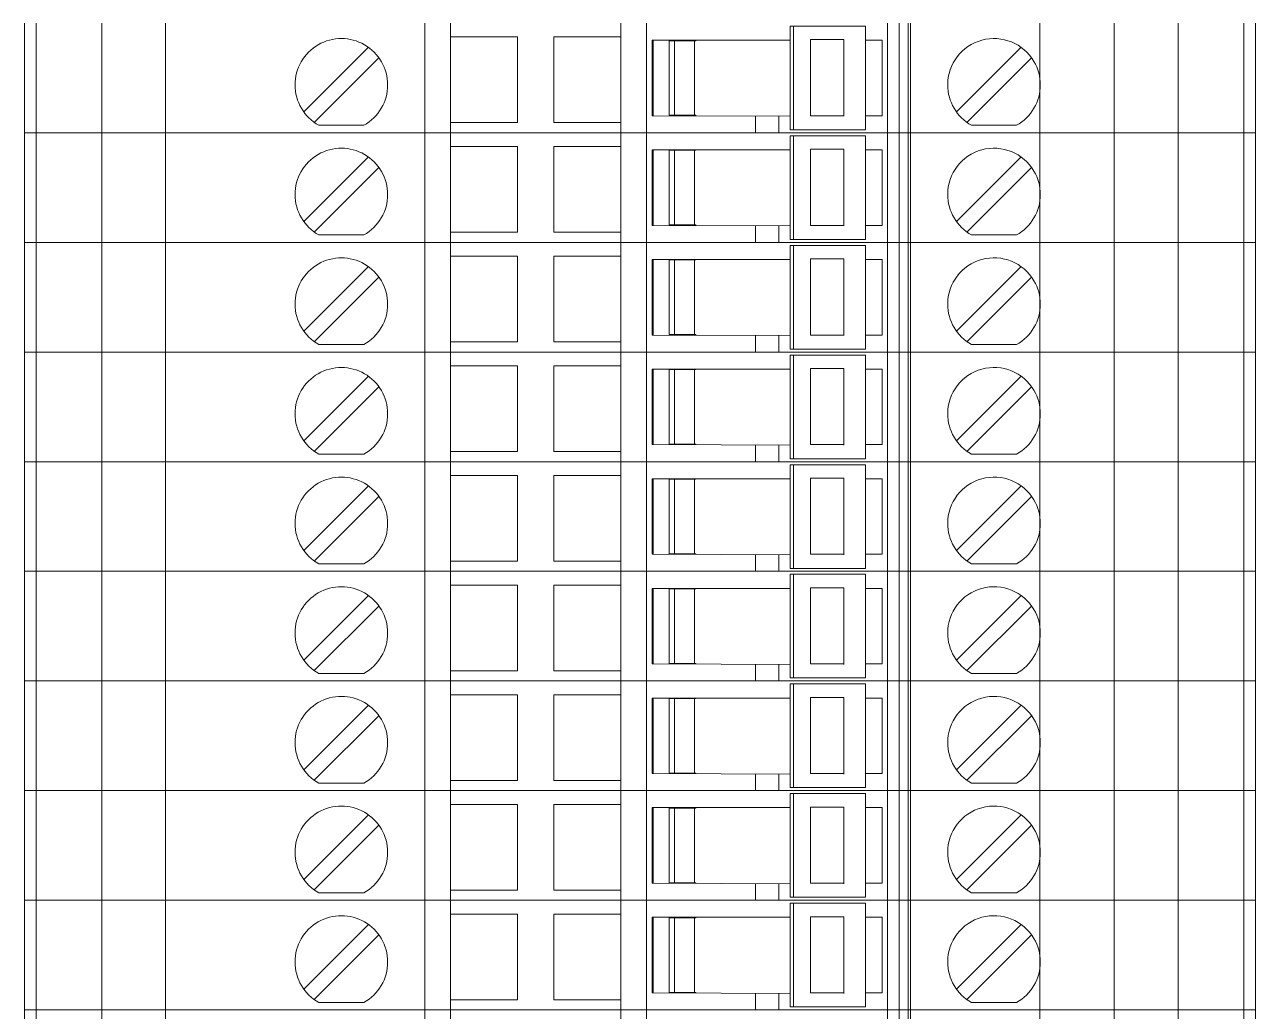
# Model space of a CAD drawing. Header units: millimetres. Extents: x 1880 to 4113, y 771 to 2990.
# Drawn here: x 2688.4 to 2746.2, y 1435.1 to 1481.5 of the extents above; entities that cross this region are included whole.
import ezdxf

# ---------------------------------------------------------------- set-up
doc = ezdxf.new("R2010")
doc.units = ezdxf.units.MM
doc.layers.add('000-PI-Oprema', color=30, linetype='Continuous', lineweight=5)

msp = doc.modelspace()

# ---------------------------------------------------------------- linework, layer by layer
at = {"layer": '000-PI-Oprema', "color": 0, "linetype": 'ByBlock', "lineweight": 0}
for p, q in [((2688.404, 1481.564), (2688.404, 1476.414)), ((2688.951, 1476.414), (2688.951, 1481.564)), ((2692.028, 1481.564), (2692.028, 1476.414)), ((2695.028, 1481.564), (2695.028, 1476.414)), ((2707.204, 1481.564), (2707.204, 1476.414)), ((2708.404, 1481.564), (2708.404, 1476.414)), ((2716.404, 1476.414), (2716.404, 1481.564)), ((2717.604, 1476.414), (2717.604, 1481.564)), ((2724.363, 1481.424), (2724.52, 1481.424)), ((2724.363, 1481.424), (2724.363, 1480.739)), ((2724.52, 1476.554), (2724.52, 1481.424)), ((2724.52, 1481.424), (2727.892, 1481.424)), ((2727.892, 1481.424), (2727.892, 1481.424)), ((2727.892, 1481.424), (2727.892, 1476.554)), ((2728.935, 1481.564), (2728.935, 1476.414)), ((2729.477, 1476.414), (2729.477, 1481.564)), ((2729.904, 1476.414), (2729.904, 1481.564)), ((2730.004, 1481.564), (2730.004, 1476.414)), ((2736.08, 1481.564), (2736.08, 1476.414)), ((2739.58, 1481.564), (2739.58, 1476.414)), ((2742.58, 1481.564), (2742.58, 1476.414)), ((2745.657, 1476.414), (2745.657, 1481.564)), ((2746.204, 1481.564), (2746.204, 1476.414)), ((2708.404, 1480.914), (2708.404, 1480.914)), ((2708.404, 1480.914), (2711.554, 1480.914)), ((2711.554, 1480.914), (2711.554, 1480.914)), ((2711.554, 1480.914), (2711.554, 1476.889)), ((2713.254, 1480.914), (2716.404, 1480.914)), ((2713.254, 1480.914), (2713.254, 1480.914)), ((2713.254, 1476.889), (2713.254, 1480.914)), ((2716.404, 1480.914), (2716.404, 1480.914)), ((2704.55, 1480.429), (2701.514, 1477.394)), ((2717.879, 1480.764), (2717.879, 1477.214)), ((2717.879, 1480.764), (2724.363, 1480.764)), ((2717.879, 1480.764), (2717.879, 1480.764)), ((2717.929, 1477.214), (2717.929, 1480.764)), ((2718.679, 1480.739), (2718.679, 1480.739)), ((2718.679, 1480.739), (2718.929, 1480.739)), ((2718.679, 1480.739), (2718.679, 1477.239)), ((2718.929, 1480.764), (2718.929, 1477.214)), ((2718.929, 1480.739), (2719.929, 1480.739)), ((2719.866, 1480.739), (2719.866, 1477.239)), ((2719.929, 1480.739), (2719.929, 1480.764)), ((2724.363, 1477.239), (2724.363, 1480.739)), ((2725.476, 1480.789), (2725.318, 1480.789)), ((2725.318, 1480.739), (2725.318, 1480.789)), ((2725.318, 1477.214), (2725.318, 1480.739)), ((2726.884, 1480.789), (2725.476, 1480.789)), ((2726.884, 1480.789), (2726.884, 1477.189)), ((2727.892, 1480.764), (2728.679, 1480.764)), ((2728.679, 1480.764), (2728.679, 1477.214)), ((2728.679, 1480.764), (2728.679, 1480.764)), ((2735.2, 1480.429), (2732.164, 1477.394)), ((2735.2, 1480.429), (2735.2, 1480.429)), ((2702.009, 1476.899), (2705.045, 1479.934)), ((2707.204, 1479.964), (2707.204, 1479.964)), ((2707.204, 1477.364), (2707.204, 1479.964)), ((2730.004, 1479.964), (2730.004, 1477.364)), ((2730.004, 1479.964), (2730.004, 1479.964)), ((2732.659, 1476.899), (2735.695, 1479.934)), ((2735.695, 1479.934), (2735.695, 1479.934)), ((2732.164, 1477.394), (2732.164, 1477.394)), ((2707.204, 1477.364), (2707.204, 1477.364)), ((2708.404, 1476.889), (2708.404, 1476.889)), ((2711.554, 1476.889), (2708.404, 1476.889)), ((2711.554, 1476.889), (2711.554, 1476.889)), ((2713.254, 1476.889), (2713.254, 1476.889)), ((2716.404, 1476.889), (2713.254, 1476.889)), ((2716.404, 1476.889), (2716.404, 1476.889)), ((2717.879, 1477.214), (2717.879, 1477.214)), ((2717.879, 1477.214), (2724.363, 1477.189)), ((2718.679, 1477.239), (2718.929, 1477.239)), ((2718.679, 1477.239), (2718.679, 1477.239)), ((2718.929, 1477.239), (2719.929, 1477.239)), ((2719.929, 1477.214), (2719.929, 1477.239)), ((2722.729, 1476.414), (2722.732, 1477.195)), ((2723.829, 1477.191), (2723.829, 1476.414)), ((2724.363, 1476.554), (2724.363, 1477.239)), ((2725.318, 1477.214), (2726.884, 1477.214)), ((2727.892, 1477.214), (2728.679, 1477.214)), ((2728.679, 1477.214), (2728.679, 1477.214)), ((2730.004, 1477.364), (2730.004, 1477.364)), ((2732.659, 1476.899), (2732.659, 1476.899)), ((2688.404, 1476.414), (2707.204, 1476.414)), ((2688.404, 1476.414), (2689.087, 1476.414)), ((2688.404, 1476.414), (2707.204, 1476.414)), ((2688.404, 1476.414), (2688.404, 1471.264)), ((2688.951, 1471.264), (2688.951, 1476.414)), ((2692.028, 1476.414), (2692.028, 1471.264)), ((2695.028, 1476.414), (2695.028, 1471.264)), ((2702.221, 1476.764), (2702.221, 1476.764)), ((2704.338, 1476.764), (2702.221, 1476.764)), ((2704.338, 1476.764), (2704.338, 1476.764)), ((2707.204, 1476.414), (2708.404, 1476.414)), ((2707.204, 1476.414), (2708.404, 1476.414)), ((2707.204, 1476.414), (2707.204, 1471.264)), ((2716.404, 1476.414), (2708.404, 1476.414)), ((2708.404, 1476.414), (2708.404, 1476.414)), ((2708.404, 1476.414), (2708.404, 1476.414)), ((2716.404, 1476.414), (2708.404, 1476.414)), ((2708.404, 1476.414), (2708.404, 1471.264)), ((2716.404, 1476.414), (2717.604, 1476.414)), ((2716.404, 1476.414), (2716.404, 1476.414)), ((2716.404, 1476.414), (2716.404, 1476.414)), ((2716.404, 1476.414), (2717.604, 1476.414)), ((2716.404, 1471.264), (2716.404, 1476.414)), ((2717.604, 1476.414), (2722.729, 1476.414)), ((2717.604, 1476.414), (2735.804, 1476.414)), ((2717.604, 1471.264), (2717.604, 1476.414)), ((2722.204, 1476.414), (2722.204, 1476.414)), ((2722.204, 1476.414), (2722.204, 1476.414)), ((2723.825, 1476.414), (2722.729, 1476.414)), ((2722.729, 1476.414), (2722.729, 1476.414)), ((2723.829, 1476.414), (2723.825, 1476.414)), ((2723.829, 1476.414), (2746.204, 1476.414)), ((2723.829, 1476.414), (2723.829, 1476.414)), ((2724.363, 1476.554), (2724.52, 1476.554)), ((2724.363, 1476.274), (2724.52, 1476.274)), ((2724.363, 1476.274), (2724.363, 1475.589)), ((2724.52, 1476.554), (2727.892, 1476.554)), ((2724.52, 1471.404), (2724.52, 1476.274)), ((2724.52, 1476.274), (2727.892, 1476.274)), ((2727.254, 1476.414), (2727.254, 1476.414)), ((2727.254, 1476.414), (2727.254, 1476.414)), ((2727.892, 1476.554), (2727.892, 1476.554)), ((2727.892, 1476.274), (2727.892, 1476.274)), ((2727.892, 1476.274), (2727.892, 1471.404)), ((2728.935, 1476.414), (2728.935, 1471.264)), ((2729.477, 1471.264), (2729.477, 1476.414)), ((2729.904, 1476.414), (2729.904, 1476.414)), ((2729.904, 1476.414), (2729.904, 1476.414)), ((2729.904, 1471.264), (2729.904, 1476.414)), ((2730.004, 1476.414), (2730.004, 1471.264)), ((2732.871, 1476.764), (2732.871, 1476.764)), ((2732.871, 1476.764), (2734.988, 1476.764)), ((2734.988, 1476.764), (2734.988, 1476.764)), ((2746.204, 1476.414), (2735.804, 1476.414)), ((2736.08, 1476.414), (2736.08, 1471.264)), ((2739.58, 1476.414), (2739.58, 1471.264)), ((2742.58, 1476.414), (2742.58, 1471.264)), ((2745.657, 1471.264), (2745.657, 1476.414)), ((2746.204, 1476.414), (2746.204, 1471.264)), ((2708.404, 1475.764), (2708.404, 1475.764)), ((2708.404, 1475.764), (2711.554, 1475.764)), ((2711.554, 1475.764), (2711.554, 1475.764)), ((2711.554, 1475.764), (2711.554, 1471.739)), ((2713.254, 1475.764), (2716.404, 1475.764)), ((2713.254, 1475.764), (2713.254, 1475.764)), ((2713.254, 1471.739), (2713.254, 1475.764)), ((2716.404, 1475.764), (2716.404, 1475.764)), ((2725.476, 1475.639), (2725.318, 1475.639)), ((2725.318, 1475.589), (2725.318, 1475.639)), ((2726.884, 1475.639), (2725.476, 1475.639)), ((2726.884, 1475.639), (2726.884, 1472.039)), ((2704.55, 1475.279), (2701.514, 1472.244)), ((2717.879, 1475.614), (2717.879, 1472.064)), ((2717.879, 1475.614), (2724.363, 1475.614)), ((2717.879, 1475.614), (2717.879, 1475.614)), ((2717.929, 1472.064), (2717.929, 1475.614)), ((2718.679, 1475.589), (2718.679, 1475.589)), ((2718.679, 1475.589), (2718.929, 1475.589)), ((2718.679, 1475.589), (2718.679, 1472.089)), ((2718.929, 1475.614), (2718.929, 1472.064)), ((2718.929, 1475.589), (2719.929, 1475.589)), ((2719.866, 1475.589), (2719.866, 1472.089)), ((2719.929, 1475.589), (2719.929, 1475.614)), ((2724.363, 1472.089), (2724.363, 1475.589)), ((2725.318, 1472.064), (2725.318, 1475.589)), ((2727.892, 1475.614), (2728.679, 1475.614)), ((2728.679, 1475.614), (2728.679, 1472.064)), ((2728.679, 1475.614), (2728.679, 1475.614)), ((2735.2, 1475.279), (2732.164, 1472.244)), ((2735.2, 1475.279), (2735.2, 1475.279)), ((2702.009, 1471.749), (2705.045, 1474.784)), ((2707.204, 1474.814), (2707.204, 1474.814)), ((2707.204, 1472.214), (2707.204, 1474.814)), ((2730.004, 1474.814), (2730.004, 1472.214)), ((2730.004, 1474.814), (2730.004, 1474.814)), ((2732.659, 1471.749), (2735.695, 1474.784)), ((2735.695, 1474.784), (2735.695, 1474.784)), ((2707.204, 1472.214), (2707.204, 1472.214)), ((2730.004, 1472.214), (2730.004, 1472.214)), ((2732.164, 1472.244), (2732.164, 1472.244)), ((2702.221, 1471.614), (2702.221, 1471.614)), ((2704.338, 1471.614), (2702.221, 1471.614)), ((2704.338, 1471.614), (2704.338, 1471.614)), ((2708.404, 1471.739), (2708.404, 1471.739)), ((2711.554, 1471.739), (2708.404, 1471.739)), ((2711.554, 1471.739), (2711.554, 1471.739)), ((2713.254, 1471.739), (2713.254, 1471.739)), ((2716.404, 1471.739), (2713.254, 1471.739)), ((2716.404, 1471.739), (2716.404, 1471.739)), ((2717.879, 1472.064), (2717.879, 1472.064)), ((2717.879, 1472.064), (2724.363, 1472.039)), ((2718.679, 1472.089), (2718.929, 1472.089)), ((2718.679, 1472.089), (2718.679, 1472.089)), ((2718.929, 1472.089), (2719.929, 1472.089)), ((2719.929, 1472.064), (2719.929, 1472.089)), ((2722.729, 1471.264), (2722.732, 1472.045)), ((2723.829, 1472.041), (2723.829, 1471.264)), ((2724.363, 1471.404), (2724.363, 1472.089)), ((2725.318, 1472.064), (2726.884, 1472.064)), ((2727.892, 1472.064), (2728.679, 1472.064)), ((2728.679, 1472.064), (2728.679, 1472.064)), ((2732.659, 1471.749), (2732.659, 1471.749)), ((2732.871, 1471.614), (2732.871, 1471.614)), ((2732.871, 1471.614), (2734.988, 1471.614)), ((2734.988, 1471.614), (2734.988, 1471.614)), ((2688.404, 1471.264), (2707.204, 1471.264)), ((2688.404, 1471.264), (2689.087, 1471.264)), ((2688.404, 1471.264), (2707.204, 1471.264)), ((2688.404, 1471.264), (2688.404, 1466.114)), ((2688.951, 1466.114), (2688.951, 1471.264)), ((2692.028, 1471.264), (2692.028, 1466.114)), ((2695.028, 1471.264), (2695.028, 1466.114)), ((2707.204, 1471.264), (2708.404, 1471.264)), ((2707.204, 1471.264), (2708.404, 1471.264)), ((2707.204, 1471.264), (2707.204, 1466.114)), ((2716.404, 1471.264), (2708.404, 1471.264)), ((2708.404, 1471.264), (2708.404, 1471.264)), ((2708.404, 1471.264), (2708.404, 1471.264)), ((2716.404, 1471.264), (2708.404, 1471.264)), ((2708.404, 1471.264), (2708.404, 1466.114)), ((2716.404, 1471.264), (2717.604, 1471.264)), ((2716.404, 1471.264), (2716.404, 1471.264)), ((2716.404, 1471.264), (2716.404, 1471.264)), ((2716.404, 1471.264), (2717.604, 1471.264)), ((2716.404, 1466.114), (2716.404, 1471.264)), ((2717.604, 1471.264), (2722.729, 1471.264)), ((2717.604, 1471.264), (2735.804, 1471.264)), ((2717.604, 1466.114), (2717.604, 1471.264)), ((2722.204, 1471.264), (2722.204, 1471.264)), ((2722.204, 1471.264), (2722.204, 1471.264)), ((2723.825, 1471.264), (2722.729, 1471.264)), ((2722.729, 1471.264), (2722.729, 1471.264)), ((2723.829, 1471.264), (2723.825, 1471.264)), ((2723.829, 1471.264), (2746.204, 1471.264)), ((2723.829, 1471.264), (2723.829, 1471.264)), ((2724.363, 1471.404), (2724.52, 1471.404)), ((2724.363, 1471.124), (2724.52, 1471.124)), ((2724.363, 1471.124), (2724.363, 1470.439)), ((2724.52, 1471.404), (2727.892, 1471.404)), ((2724.52, 1466.254), (2724.52, 1471.124)), ((2724.52, 1471.124), (2727.892, 1471.124)), ((2727.254, 1471.264), (2727.254, 1471.264)), ((2727.254, 1471.264), (2727.254, 1471.264)), ((2727.892, 1471.404), (2727.892, 1471.404)), ((2727.892, 1471.124), (2727.892, 1471.124)), ((2727.892, 1471.124), (2727.892, 1466.254)), ((2728.935, 1471.264), (2728.935, 1466.114)), ((2729.477, 1466.114), (2729.477, 1471.264)), ((2729.904, 1471.264), (2729.904, 1471.264)), ((2729.904, 1471.264), (2729.904, 1471.264)), ((2729.904, 1466.114), (2729.904, 1471.264)), ((2730.004, 1471.264), (2730.004, 1466.114)), ((2746.204, 1471.264), (2735.804, 1471.264)), ((2736.08, 1471.264), (2736.08, 1466.114)), ((2739.58, 1471.264), (2739.58, 1466.114)), ((2742.58, 1471.264), (2742.58, 1466.114)), ((2745.657, 1466.114), (2745.657, 1471.264)), ((2746.204, 1471.264), (2746.204, 1466.114)), ((2708.404, 1470.614), (2708.404, 1470.614)), ((2708.404, 1470.614), (2711.554, 1470.614)), ((2711.554, 1470.614), (2711.554, 1470.614)), ((2711.554, 1470.614), (2711.554, 1466.589)), ((2713.254, 1470.614), (2716.404, 1470.614)), ((2713.254, 1470.614), (2713.254, 1470.614)), ((2713.254, 1466.589), (2713.254, 1470.614)), ((2716.404, 1470.614), (2716.404, 1470.614)), ((2717.879, 1470.464), (2717.879, 1466.914)), ((2717.879, 1470.464), (2724.363, 1470.464)), ((2717.879, 1470.464), (2717.879, 1470.464)), ((2717.929, 1466.914), (2717.929, 1470.464)), ((2718.679, 1470.439), (2718.679, 1470.439)), ((2718.679, 1470.439), (2718.929, 1470.439)), ((2718.679, 1470.439), (2718.679, 1466.939)), ((2718.929, 1470.464), (2718.929, 1466.914)), ((2718.929, 1470.439), (2719.929, 1470.439)), ((2719.866, 1470.439), (2719.866, 1466.939)), ((2719.929, 1470.439), (2719.929, 1470.464)), ((2724.363, 1466.939), (2724.363, 1470.439)), ((2725.476, 1470.489), (2725.318, 1470.489)), ((2725.318, 1470.439), (2725.318, 1470.489)), ((2725.318, 1466.914), (2725.318, 1470.439)), ((2726.884, 1470.489), (2725.476, 1470.489)), ((2726.884, 1470.489), (2726.884, 1466.889)), ((2727.892, 1470.464), (2728.679, 1470.464)), ((2728.679, 1470.464), (2728.679, 1466.914)), ((2728.679, 1470.464), (2728.679, 1470.464)), ((2704.55, 1470.129), (2701.514, 1467.094)), ((2735.2, 1470.129), (2732.164, 1467.094)), ((2735.2, 1470.129), (2735.2, 1470.129)), ((2702.009, 1466.599), (2705.045, 1469.634)), ((2707.204, 1469.664), (2707.204, 1469.664)), ((2707.204, 1467.064), (2707.204, 1469.664)), ((2730.004, 1469.664), (2730.004, 1467.064)), ((2730.004, 1469.664), (2730.004, 1469.664)), ((2732.659, 1466.599), (2735.695, 1469.634)), ((2735.695, 1469.634), (2735.695, 1469.634)), ((2707.204, 1467.064), (2707.204, 1467.064)), ((2730.004, 1467.064), (2730.004, 1467.064)), ((2732.164, 1467.094), (2732.164, 1467.094)), ((2702.221, 1466.464), (2702.221, 1466.464)), ((2704.338, 1466.464), (2702.221, 1466.464)), ((2704.338, 1466.464), (2704.338, 1466.464)), ((2708.404, 1466.589), (2708.404, 1466.589)), ((2711.554, 1466.589), (2708.404, 1466.589)), ((2711.554, 1466.589), (2711.554, 1466.589)), ((2713.254, 1466.589), (2713.254, 1466.589)), ((2716.404, 1466.589), (2713.254, 1466.589)), ((2716.404, 1466.589), (2716.404, 1466.589)), ((2717.879, 1466.914), (2717.879, 1466.914)), ((2717.879, 1466.914), (2724.363, 1466.889)), ((2718.679, 1466.939), (2718.929, 1466.939)), ((2718.679, 1466.939), (2718.679, 1466.939)), ((2718.929, 1466.939), (2719.929, 1466.939)), ((2719.929, 1466.914), (2719.929, 1466.939)), ((2722.729, 1466.114), (2722.732, 1466.895)), ((2723.829, 1466.891), (2723.829, 1466.114)), ((2724.363, 1466.254), (2724.363, 1466.939)), ((2725.318, 1466.914), (2726.884, 1466.914)), ((2727.892, 1466.914), (2728.679, 1466.914)), ((2728.679, 1466.914), (2728.679, 1466.914)), ((2732.659, 1466.599), (2732.659, 1466.599)), ((2732.871, 1466.464), (2732.871, 1466.464)), ((2732.871, 1466.464), (2734.988, 1466.464)), ((2734.988, 1466.464), (2734.988, 1466.464)), ((2688.404, 1466.114), (2707.204, 1466.114)), ((2688.404, 1466.114), (2689.087, 1466.114)), ((2688.404, 1466.114), (2707.204, 1466.114)), ((2688.404, 1466.114), (2688.404, 1460.964)), ((2688.951, 1460.964), (2688.951, 1466.114)), ((2692.028, 1466.114), (2692.028, 1460.964)), ((2695.028, 1466.114), (2695.028, 1460.964)), ((2707.204, 1466.114), (2708.404, 1466.114)), ((2707.204, 1466.114), (2708.404, 1466.114)), ((2707.204, 1466.114), (2707.204, 1460.964)), ((2716.404, 1466.114), (2708.404, 1466.114)), ((2708.404, 1466.114), (2708.404, 1466.114)), ((2708.404, 1466.114), (2708.404, 1466.114)), ((2716.404, 1466.114), (2708.404, 1466.114)), ((2708.404, 1466.114), (2708.404, 1460.964)), ((2716.404, 1466.114), (2717.604, 1466.114)), ((2716.404, 1466.114), (2716.404, 1466.114)), ((2716.404, 1466.114), (2716.404, 1466.114)), ((2716.404, 1466.114), (2717.604, 1466.114)), ((2716.404, 1460.964), (2716.404, 1466.114)), ((2717.604, 1466.114), (2722.729, 1466.114)), ((2717.604, 1466.114), (2735.804, 1466.114)), ((2717.604, 1460.964), (2717.604, 1466.114)), ((2722.204, 1466.114), (2722.204, 1466.114)), ((2722.204, 1466.114), (2722.204, 1466.114)), ((2723.825, 1466.114), (2722.729, 1466.114)), ((2722.729, 1466.114), (2722.729, 1466.114)), ((2723.829, 1466.114), (2723.825, 1466.114)), ((2723.829, 1466.114), (2746.204, 1466.114)), ((2723.829, 1466.114), (2723.829, 1466.114)), ((2724.363, 1466.254), (2724.52, 1466.254)), ((2724.363, 1465.974), (2724.52, 1465.974)), ((2724.363, 1465.974), (2724.363, 1465.289)), ((2724.52, 1466.254), (2727.892, 1466.254)), ((2724.52, 1461.104), (2724.52, 1465.974)), ((2724.52, 1465.974), (2727.892, 1465.974)), ((2727.254, 1466.114), (2727.254, 1466.114)), ((2727.254, 1466.114), (2727.254, 1466.114)), ((2727.892, 1466.254), (2727.892, 1466.254)), ((2727.892, 1465.974), (2727.892, 1465.974)), ((2727.892, 1465.974), (2727.892, 1461.104)), ((2728.935, 1466.114), (2728.935, 1460.964)), ((2729.477, 1460.964), (2729.477, 1466.114)), ((2729.904, 1466.114), (2729.904, 1466.114)), ((2729.904, 1466.114), (2729.904, 1466.114)), ((2729.904, 1460.964), (2729.904, 1466.114)), ((2730.004, 1466.114), (2730.004, 1460.964)), ((2746.204, 1466.114), (2735.804, 1466.114)), ((2736.08, 1466.114), (2736.08, 1460.964)), ((2739.58, 1466.114), (2739.58, 1460.964)), ((2742.58, 1466.114), (2742.58, 1460.964)), ((2745.657, 1460.964), (2745.657, 1466.114)), ((2746.204, 1466.114), (2746.204, 1460.964)), ((2708.404, 1465.464), (2708.404, 1465.464)), ((2708.404, 1465.464), (2711.554, 1465.464)), ((2711.554, 1465.464), (2711.554, 1465.464)), ((2711.554, 1465.464), (2711.554, 1461.439)), ((2713.254, 1465.464), (2716.404, 1465.464)), ((2713.254, 1465.464), (2713.254, 1465.464)), ((2713.254, 1461.439), (2713.254, 1465.464)), ((2716.404, 1465.464), (2716.404, 1465.464)), ((2717.879, 1465.314), (2717.879, 1461.764)), ((2717.879, 1465.314), (2724.363, 1465.314)), ((2717.879, 1465.314), (2717.879, 1465.314)), ((2717.929, 1461.764), (2717.929, 1465.314)), ((2718.679, 1465.289), (2718.679, 1465.289)), ((2718.679, 1465.289), (2718.929, 1465.289)), ((2718.679, 1465.289), (2718.679, 1461.789)), ((2718.929, 1465.314), (2718.929, 1461.764)), ((2718.929, 1465.289), (2719.929, 1465.289)), ((2719.866, 1465.289), (2719.866, 1461.789)), ((2719.929, 1465.289), (2719.929, 1465.314)), ((2724.363, 1461.789), (2724.363, 1465.289)), ((2725.476, 1465.339), (2725.318, 1465.339)), ((2725.318, 1465.289), (2725.318, 1465.339)), ((2725.318, 1461.764), (2725.318, 1465.289)), ((2726.884, 1465.339), (2725.476, 1465.339)), ((2726.884, 1465.339), (2726.884, 1461.739)), ((2727.892, 1465.314), (2728.679, 1465.314)), ((2728.679, 1465.314), (2728.679, 1461.764)), ((2728.679, 1465.314), (2728.679, 1465.314)), ((2704.55, 1464.979), (2701.514, 1461.944)), ((2735.2, 1464.979), (2732.164, 1461.944)), ((2735.2, 1464.979), (2735.2, 1464.979)), ((2702.009, 1461.449), (2705.045, 1464.484)), ((2707.204, 1464.514), (2707.204, 1464.514)), ((2707.204, 1461.914), (2707.204, 1464.514)), ((2730.004, 1464.514), (2730.004, 1461.914)), ((2730.004, 1464.514), (2730.004, 1464.514)), ((2732.659, 1461.449), (2735.695, 1464.484)), ((2735.695, 1464.484), (2735.695, 1464.484)), ((2707.204, 1461.914), (2707.204, 1461.914)), ((2717.879, 1461.764), (2717.879, 1461.764)), ((2717.879, 1461.764), (2724.363, 1461.739)), ((2718.679, 1461.789), (2718.929, 1461.789)), ((2718.679, 1461.789), (2718.679, 1461.789)), ((2718.929, 1461.789), (2719.929, 1461.789)), ((2719.929, 1461.764), (2719.929, 1461.789)), ((2724.363, 1461.104), (2724.363, 1461.789)), ((2725.318, 1461.764), (2726.884, 1461.764)), ((2727.892, 1461.764), (2728.679, 1461.764)), ((2728.679, 1461.764), (2728.679, 1461.764)), ((2730.004, 1461.914), (2730.004, 1461.914)), ((2732.164, 1461.944), (2732.164, 1461.944)), ((2702.221, 1461.314), (2702.221, 1461.314)), ((2704.338, 1461.314), (2702.221, 1461.314)), ((2704.338, 1461.314), (2704.338, 1461.314)), ((2708.404, 1461.439), (2708.404, 1461.439)), ((2711.554, 1461.439), (2708.404, 1461.439)), ((2711.554, 1461.439), (2711.554, 1461.439)), ((2713.254, 1461.439), (2713.254, 1461.439)), ((2716.404, 1461.439), (2713.254, 1461.439)), ((2716.404, 1461.439), (2716.404, 1461.439)), ((2722.729, 1460.964), (2722.732, 1461.745)), ((2723.829, 1461.741), (2723.829, 1460.964)), ((2732.659, 1461.449), (2732.659, 1461.449)), ((2732.871, 1461.314), (2732.871, 1461.314)), ((2732.871, 1461.314), (2734.988, 1461.314)), ((2734.988, 1461.314), (2734.988, 1461.314)), ((2688.404, 1460.964), (2707.204, 1460.964)), ((2688.404, 1460.964), (2689.087, 1460.964)), ((2688.404, 1460.964), (2707.204, 1460.964)), ((2688.404, 1460.964), (2688.404, 1455.814)), ((2688.951, 1455.814), (2688.951, 1460.964)), ((2692.028, 1460.964), (2692.028, 1455.814)), ((2695.028, 1460.964), (2695.028, 1455.814)), ((2707.204, 1460.964), (2708.404, 1460.964)), ((2707.204, 1460.964), (2708.404, 1460.964)), ((2707.204, 1460.964), (2707.204, 1455.814)), ((2716.404, 1460.964), (2708.404, 1460.964)), ((2708.404, 1460.964), (2708.404, 1460.964)), ((2708.404, 1460.964), (2708.404, 1460.964)), ((2716.404, 1460.964), (2708.404, 1460.964)), ((2708.404, 1460.964), (2708.404, 1455.814)), ((2716.404, 1460.964), (2717.604, 1460.964)), ((2716.404, 1460.964), (2716.404, 1460.964)), ((2716.404, 1460.964), (2716.404, 1460.964)), ((2716.404, 1460.964), (2717.604, 1460.964)), ((2716.404, 1455.814), (2716.404, 1460.964)), ((2717.604, 1460.964), (2722.729, 1460.964)), ((2717.604, 1460.964), (2735.804, 1460.964)), ((2717.604, 1455.814), (2717.604, 1460.964)), ((2722.204, 1460.964), (2722.204, 1460.964)), ((2722.204, 1460.964), (2722.204, 1460.964)), ((2723.825, 1460.964), (2722.729, 1460.964)), ((2722.729, 1460.964), (2722.729, 1460.964)), ((2723.829, 1460.964), (2723.825, 1460.964)), ((2723.829, 1460.964), (2746.204, 1460.964)), ((2723.829, 1460.964), (2723.829, 1460.964)), ((2724.363, 1461.104), (2724.52, 1461.104)), ((2724.363, 1460.824), (2724.52, 1460.824)), ((2724.363, 1460.824), (2724.363, 1460.139)), ((2724.52, 1461.104), (2727.892, 1461.104)), ((2724.52, 1455.954), (2724.52, 1460.824)), ((2724.52, 1460.824), (2727.892, 1460.824)), ((2727.254, 1460.964), (2727.254, 1460.964)), ((2727.254, 1460.964), (2727.254, 1460.964)), ((2727.892, 1461.104), (2727.892, 1461.104)), ((2727.892, 1460.824), (2727.892, 1460.824)), ((2727.892, 1460.824), (2727.892, 1455.954)), ((2728.935, 1460.964), (2728.935, 1455.814)), ((2729.477, 1455.814), (2729.477, 1460.964)), ((2729.904, 1460.964), (2729.904, 1460.964)), ((2729.904, 1460.964), (2729.904, 1460.964)), ((2729.904, 1455.814), (2729.904, 1460.964)), ((2730.004, 1460.964), (2730.004, 1455.814)), ((2746.204, 1460.964), (2735.804, 1460.964)), ((2736.08, 1460.964), (2736.08, 1455.814)), ((2739.58, 1460.964), (2739.58, 1455.814)), ((2742.58, 1460.964), (2742.58, 1455.814)), ((2745.657, 1455.814), (2745.657, 1460.964)), ((2746.204, 1460.964), (2746.204, 1455.814)), ((2708.404, 1460.314), (2708.404, 1460.314)), ((2708.404, 1460.314), (2711.554, 1460.314)), ((2711.554, 1460.314), (2711.554, 1460.314)), ((2711.554, 1460.314), (2711.554, 1456.289)), ((2713.254, 1460.314), (2716.404, 1460.314)), ((2713.254, 1460.314), (2713.254, 1460.314)), ((2713.254, 1456.289), (2713.254, 1460.314)), ((2716.404, 1460.314), (2716.404, 1460.314)), ((2717.879, 1460.164), (2717.879, 1456.614)), ((2717.879, 1460.164), (2724.363, 1460.164)), ((2717.879, 1460.164), (2717.879, 1460.164)), ((2717.929, 1456.614), (2717.929, 1460.164)), ((2718.679, 1460.139), (2718.679, 1460.139)), ((2718.679, 1460.139), (2718.929, 1460.139)), ((2718.679, 1460.139), (2718.679, 1456.639)), ((2718.929, 1460.164), (2718.929, 1456.614)), ((2718.929, 1460.139), (2719.929, 1460.139)), ((2719.866, 1460.139), (2719.866, 1456.639)), ((2719.929, 1460.139), (2719.929, 1460.164)), ((2724.363, 1456.639), (2724.363, 1460.139)), ((2725.476, 1460.189), (2725.318, 1460.189)), ((2725.318, 1460.139), (2725.318, 1460.189)), ((2725.318, 1456.614), (2725.318, 1460.139)), ((2726.884, 1460.189), (2725.476, 1460.189)), ((2726.884, 1460.189), (2726.884, 1456.589)), ((2727.892, 1460.164), (2728.679, 1460.164)), ((2728.679, 1460.164), (2728.679, 1456.614)), ((2728.679, 1460.164), (2728.679, 1460.164)), ((2704.55, 1459.829), (2701.514, 1456.794)), ((2735.2, 1459.829), (2732.164, 1456.794)), ((2735.2, 1459.829), (2735.2, 1459.829)), ((2702.009, 1456.299), (2705.045, 1459.334)), ((2707.204, 1459.364), (2707.204, 1459.364)), ((2707.204, 1456.764), (2707.204, 1459.364)), ((2730.004, 1459.364), (2730.004, 1456.764)), ((2730.004, 1459.364), (2730.004, 1459.364)), ((2732.659, 1456.299), (2735.695, 1459.334)), ((2735.695, 1459.334), (2735.695, 1459.334)), ((2707.204, 1456.764), (2707.204, 1456.764)), ((2717.879, 1456.614), (2717.879, 1456.614)), ((2717.879, 1456.614), (2724.363, 1456.589)), ((2718.679, 1456.639), (2718.929, 1456.639)), ((2718.679, 1456.639), (2718.679, 1456.639)), ((2718.929, 1456.639), (2719.929, 1456.639)), ((2719.929, 1456.614), (2719.929, 1456.639)), ((2722.729, 1455.814), (2722.732, 1456.595)), ((2723.829, 1456.591), (2723.829, 1455.814)), ((2724.363, 1455.954), (2724.363, 1456.639)), ((2725.318, 1456.614), (2726.884, 1456.614)), ((2727.892, 1456.614), (2728.679, 1456.614)), ((2728.679, 1456.614), (2728.679, 1456.614)), ((2730.004, 1456.764), (2730.004, 1456.764)), ((2732.164, 1456.794), (2732.164, 1456.794)), ((2702.221, 1456.164), (2702.221, 1456.164)), ((2704.338, 1456.164), (2702.221, 1456.164)), ((2704.338, 1456.164), (2704.338, 1456.164)), ((2708.404, 1456.289), (2708.404, 1456.289)), ((2711.554, 1456.289), (2708.404, 1456.289)), ((2711.554, 1456.289), (2711.554, 1456.289)), ((2713.254, 1456.289), (2713.254, 1456.289)), ((2716.404, 1456.289), (2713.254, 1456.289)), ((2716.404, 1456.289), (2716.404, 1456.289)), ((2732.659, 1456.299), (2732.659, 1456.299)), ((2732.871, 1456.164), (2732.871, 1456.164)), ((2732.871, 1456.164), (2734.988, 1456.164)), ((2734.988, 1456.164), (2734.988, 1456.164)), ((2688.404, 1455.814), (2707.204, 1455.814)), ((2688.404, 1455.814), (2689.087, 1455.814)), ((2688.404, 1455.814), (2707.204, 1455.814)), ((2688.404, 1455.814), (2688.404, 1450.664)), ((2688.951, 1450.664), (2688.951, 1455.814)), ((2692.028, 1455.814), (2692.028, 1450.664)), ((2695.028, 1455.814), (2695.028, 1450.664)), ((2707.204, 1455.814), (2708.404, 1455.814)), ((2707.204, 1455.814), (2708.404, 1455.814)), ((2707.204, 1455.814), (2707.204, 1450.664)), ((2716.404, 1455.814), (2708.404, 1455.814)), ((2708.404, 1455.814), (2708.404, 1455.814)), ((2708.404, 1455.814), (2708.404, 1455.814)), ((2716.404, 1455.814), (2708.404, 1455.814)), ((2708.404, 1455.814), (2708.404, 1450.664)), ((2716.404, 1455.814), (2717.604, 1455.814)), ((2716.404, 1455.814), (2716.404, 1455.814)), ((2716.404, 1455.814), (2716.404, 1455.814)), ((2716.404, 1455.814), (2717.604, 1455.814)), ((2716.404, 1450.664), (2716.404, 1455.814)), ((2717.604, 1455.814), (2722.729, 1455.814)), ((2717.604, 1455.814), (2735.804, 1455.814)), ((2717.604, 1450.664), (2717.604, 1455.814)), ((2722.204, 1455.814), (2722.204, 1455.814)), ((2722.204, 1455.814), (2722.204, 1455.814)), ((2723.825, 1455.814), (2722.729, 1455.814)), ((2722.729, 1455.814), (2722.729, 1455.814)), ((2723.829, 1455.814), (2723.825, 1455.814)), ((2723.829, 1455.814), (2746.204, 1455.814)), ((2723.829, 1455.814), (2723.829, 1455.814)), ((2724.363, 1455.954), (2724.52, 1455.954)), ((2724.363, 1455.674), (2724.52, 1455.674)), ((2724.363, 1455.674), (2724.363, 1454.989)), ((2724.52, 1455.954), (2727.892, 1455.954)), ((2724.52, 1450.804), (2724.52, 1455.674)), ((2724.52, 1455.674), (2727.892, 1455.674)), ((2727.254, 1455.814), (2727.254, 1455.814)), ((2727.254, 1455.814), (2727.254, 1455.814)), ((2727.892, 1455.954), (2727.892, 1455.954)), ((2727.892, 1455.674), (2727.892, 1455.674)), ((2727.892, 1455.674), (2727.892, 1450.804)), ((2728.935, 1455.814), (2728.935, 1450.664)), ((2729.477, 1450.664), (2729.477, 1455.814)), ((2729.904, 1455.814), (2729.904, 1455.814)), ((2729.904, 1455.814), (2729.904, 1455.814)), ((2729.904, 1450.664), (2729.904, 1455.814)), ((2730.004, 1455.814), (2730.004, 1450.664)), ((2746.204, 1455.814), (2735.804, 1455.814)), ((2736.08, 1455.814), (2736.08, 1450.664)), ((2739.58, 1455.814), (2739.58, 1450.664)), ((2742.58, 1455.814), (2742.58, 1450.664)), ((2745.657, 1450.664), (2745.657, 1455.814)), ((2746.204, 1455.814), (2746.204, 1450.664)), ((2708.404, 1455.164), (2708.404, 1455.164)), ((2708.404, 1455.164), (2711.554, 1455.164)), ((2711.554, 1455.164), (2711.554, 1455.164)), ((2711.554, 1455.164), (2711.554, 1451.139)), ((2713.254, 1455.164), (2716.404, 1455.164)), ((2713.254, 1455.164), (2713.254, 1455.164)), ((2713.254, 1451.139), (2713.254, 1455.164)), ((2716.404, 1455.164), (2716.404, 1455.164)), ((2717.879, 1455.014), (2717.879, 1451.464)), ((2717.879, 1455.014), (2724.363, 1455.014)), ((2717.879, 1455.014), (2717.879, 1455.014)), ((2717.929, 1451.464), (2717.929, 1455.014)), ((2718.679, 1454.989), (2718.679, 1454.989)), ((2718.679, 1454.989), (2718.929, 1454.989)), ((2718.679, 1454.989), (2718.679, 1451.489)), ((2718.929, 1455.014), (2718.929, 1451.464)), ((2718.929, 1454.989), (2719.929, 1454.989)), ((2719.866, 1454.989), (2719.866, 1451.489)), ((2719.929, 1454.989), (2719.929, 1455.014)), ((2724.363, 1451.489), (2724.363, 1454.989)), ((2725.476, 1455.039), (2725.318, 1455.039)), ((2725.318, 1454.989), (2725.318, 1455.039)), ((2725.318, 1451.464), (2725.318, 1454.989)), ((2726.884, 1455.039), (2725.476, 1455.039)), ((2726.884, 1455.039), (2726.884, 1451.439)), ((2727.892, 1455.014), (2728.679, 1455.014)), ((2728.679, 1455.014), (2728.679, 1451.464)), ((2728.679, 1455.014), (2728.679, 1455.014)), ((2704.55, 1454.679), (2701.514, 1451.644)), ((2735.2, 1454.679), (2732.164, 1451.644)), ((2735.2, 1454.679), (2735.2, 1454.679)), ((2702.009, 1451.149), (2705.045, 1454.184)), ((2707.204, 1454.214), (2707.204, 1454.214)), ((2707.204, 1451.614), (2707.204, 1454.214)), ((2730.004, 1454.214), (2730.004, 1451.614)), ((2730.004, 1454.214), (2730.004, 1454.214)), ((2732.659, 1451.149), (2735.695, 1454.184)), ((2735.695, 1454.184), (2735.695, 1454.184)), ((2707.204, 1451.614), (2707.204, 1451.614)), ((2717.879, 1451.464), (2717.879, 1451.464)), ((2717.879, 1451.464), (2724.363, 1451.439)), ((2718.679, 1451.489), (2718.929, 1451.489)), ((2718.679, 1451.489), (2718.679, 1451.489)), ((2718.929, 1451.489), (2719.929, 1451.489)), ((2719.929, 1451.464), (2719.929, 1451.489)), ((2722.729, 1450.664), (2722.732, 1451.445)), ((2723.829, 1451.441), (2723.829, 1450.664)), ((2724.363, 1450.804), (2724.363, 1451.489)), ((2725.318, 1451.464), (2726.884, 1451.464)), ((2727.892, 1451.464), (2728.679, 1451.464)), ((2728.679, 1451.464), (2728.679, 1451.464)), ((2730.004, 1451.614), (2730.004, 1451.614)), ((2732.164, 1451.644), (2732.164, 1451.644)), ((2702.221, 1451.014), (2702.221, 1451.014)), ((2704.338, 1451.014), (2702.221, 1451.014)), ((2704.338, 1451.014), (2704.338, 1451.014)), ((2708.404, 1451.139), (2708.404, 1451.139)), ((2711.554, 1451.139), (2708.404, 1451.139)), ((2711.554, 1451.139), (2711.554, 1451.139)), ((2713.254, 1451.139), (2713.254, 1451.139)), ((2716.404, 1451.139), (2713.254, 1451.139)), ((2716.404, 1451.139), (2716.404, 1451.139)), ((2724.363, 1450.804), (2724.52, 1450.804)), ((2724.52, 1450.804), (2727.892, 1450.804)), ((2727.892, 1450.804), (2727.892, 1450.804)), ((2732.659, 1451.149), (2732.659, 1451.149)), ((2732.871, 1451.014), (2732.871, 1451.014)), ((2732.871, 1451.014), (2734.988, 1451.014)), ((2734.988, 1451.014), (2734.988, 1451.014)), ((2688.404, 1450.664), (2707.204, 1450.664)), ((2688.404, 1450.664), (2689.087, 1450.664)), ((2688.404, 1450.664), (2707.204, 1450.664)), ((2688.404, 1450.664), (2688.404, 1445.514)), ((2688.951, 1445.514), (2688.951, 1450.664)), ((2692.028, 1450.664), (2692.028, 1445.514)), ((2695.028, 1450.664), (2695.028, 1445.514)), ((2707.204, 1450.664), (2708.404, 1450.664)), ((2707.204, 1450.664), (2708.404, 1450.664)), ((2707.204, 1450.664), (2707.204, 1445.514)), ((2716.404, 1450.664), (2708.404, 1450.664)), ((2708.404, 1450.664), (2708.404, 1450.664)), ((2708.404, 1450.664), (2708.404, 1450.664)), ((2716.404, 1450.664), (2708.404, 1450.664)), ((2708.404, 1450.664), (2708.404, 1445.514)), ((2716.404, 1450.664), (2717.604, 1450.664)), ((2716.404, 1450.664), (2716.404, 1450.664)), ((2716.404, 1450.664), (2716.404, 1450.664)), ((2716.404, 1450.664), (2717.604, 1450.664)), ((2716.404, 1445.514), (2716.404, 1450.664)), ((2717.604, 1450.664), (2722.729, 1450.664)), ((2717.604, 1450.664), (2735.804, 1450.664)), ((2717.604, 1445.514), (2717.604, 1450.664)), ((2722.204, 1450.664), (2722.204, 1450.664)), ((2722.204, 1450.664), (2722.204, 1450.664)), ((2723.825, 1450.664), (2722.729, 1450.664)), ((2722.729, 1450.664), (2722.729, 1450.664)), ((2723.829, 1450.664), (2723.825, 1450.664)), ((2723.829, 1450.664), (2746.204, 1450.664)), ((2723.829, 1450.664), (2723.829, 1450.664)), ((2724.363, 1450.524), (2724.52, 1450.524)), ((2724.363, 1450.524), (2724.363, 1449.839)), ((2724.52, 1445.654), (2724.52, 1450.524)), ((2724.52, 1450.524), (2727.892, 1450.524)), ((2727.254, 1450.664), (2727.254, 1450.664)), ((2727.254, 1450.664), (2727.254, 1450.664)), ((2727.892, 1450.524), (2727.892, 1450.524)), ((2727.892, 1450.524), (2727.892, 1445.654)), ((2728.935, 1450.664), (2728.935, 1445.514)), ((2729.477, 1445.514), (2729.477, 1450.664)), ((2729.904, 1450.664), (2729.904, 1450.664)), ((2729.904, 1450.664), (2729.904, 1450.664)), ((2729.904, 1445.514), (2729.904, 1450.664)), ((2730.004, 1450.664), (2730.004, 1445.514)), ((2746.204, 1450.664), (2735.804, 1450.664)), ((2736.08, 1450.664), (2736.08, 1445.514)), ((2739.58, 1450.664), (2739.58, 1445.514)), ((2742.58, 1450.664), (2742.58, 1445.514)), ((2745.657, 1445.514), (2745.657, 1450.664)), ((2746.204, 1450.664), (2746.204, 1445.514)), ((2708.404, 1450.014), (2708.404, 1450.014)), ((2708.404, 1450.014), (2711.554, 1450.014)), ((2711.554, 1450.014), (2711.554, 1450.014)), ((2711.554, 1450.014), (2711.554, 1445.989)), ((2713.254, 1450.014), (2716.404, 1450.014)), ((2713.254, 1450.014), (2713.254, 1450.014)), ((2713.254, 1445.989), (2713.254, 1450.014)), ((2716.404, 1450.014), (2716.404, 1450.014)), ((2717.879, 1449.864), (2717.879, 1446.314)), ((2717.879, 1449.864), (2724.363, 1449.864)), ((2717.879, 1449.864), (2717.879, 1449.864)), ((2717.929, 1446.314), (2717.929, 1449.864)), ((2718.679, 1449.839), (2718.679, 1449.839)), ((2718.679, 1449.839), (2718.929, 1449.839)), ((2718.679, 1449.839), (2718.679, 1446.339)), ((2718.929, 1449.864), (2718.929, 1446.314)), ((2718.929, 1449.839), (2719.929, 1449.839)), ((2719.866, 1449.839), (2719.866, 1446.339)), ((2719.929, 1449.839), (2719.929, 1449.864)), ((2724.363, 1446.339), (2724.363, 1449.839)), ((2725.476, 1449.889), (2725.318, 1449.889)), ((2725.318, 1449.839), (2725.318, 1449.889)), ((2725.318, 1446.314), (2725.318, 1449.839)), ((2726.884, 1449.889), (2725.476, 1449.889)), ((2726.884, 1449.889), (2726.884, 1446.289)), ((2727.892, 1449.864), (2728.679, 1449.864)), ((2728.679, 1449.864), (2728.679, 1446.314)), ((2728.679, 1449.864), (2728.679, 1449.864)), ((2704.55, 1449.529), (2701.514, 1446.494)), ((2707.204, 1449.064), (2707.204, 1449.064)), ((2707.204, 1446.464), (2707.204, 1449.064)), ((2730.004, 1449.064), (2730.004, 1446.464)), ((2730.004, 1449.064), (2730.004, 1449.064)), ((2735.2, 1449.529), (2732.164, 1446.494)), ((2735.2, 1449.529), (2735.2, 1449.529)), ((2702.009, 1445.999), (2705.045, 1449.034)), ((2732.659, 1445.999), (2735.695, 1449.034)), ((2735.695, 1449.034), (2735.695, 1449.034)), ((2707.204, 1446.464), (2707.204, 1446.464)), ((2717.879, 1446.314), (2717.879, 1446.314)), ((2717.879, 1446.314), (2724.363, 1446.289)), ((2718.679, 1446.339), (2718.929, 1446.339)), ((2718.679, 1446.339), (2718.679, 1446.339)), ((2718.929, 1446.339), (2719.929, 1446.339)), ((2719.929, 1446.314), (2719.929, 1446.339)), ((2722.729, 1445.514), (2722.732, 1446.295)), ((2723.829, 1446.291), (2723.829, 1445.514)), ((2724.363, 1445.654), (2724.363, 1446.339)), ((2725.318, 1446.314), (2726.884, 1446.314)), ((2727.892, 1446.314), (2728.679, 1446.314)), ((2728.679, 1446.314), (2728.679, 1446.314)), ((2730.004, 1446.464), (2730.004, 1446.464)), ((2732.164, 1446.494), (2732.164, 1446.494)), ((2702.221, 1445.864), (2702.221, 1445.864)), ((2704.338, 1445.864), (2702.221, 1445.864)), ((2704.338, 1445.864), (2704.338, 1445.864)), ((2708.404, 1445.989), (2708.404, 1445.989)), ((2711.554, 1445.989), (2708.404, 1445.989)), ((2711.554, 1445.989), (2711.554, 1445.989)), ((2713.254, 1445.989), (2713.254, 1445.989)), ((2716.404, 1445.989), (2713.254, 1445.989)), ((2716.404, 1445.989), (2716.404, 1445.989)), ((2724.363, 1445.654), (2724.52, 1445.654)), ((2724.52, 1445.654), (2727.892, 1445.654)), ((2727.892, 1445.654), (2727.892, 1445.654)), ((2732.659, 1445.999), (2732.659, 1445.999)), ((2732.871, 1445.864), (2732.871, 1445.864)), ((2732.871, 1445.864), (2734.988, 1445.864)), ((2734.988, 1445.864), (2734.988, 1445.864)), ((2688.404, 1445.514), (2707.204, 1445.514)), ((2688.404, 1445.514), (2689.087, 1445.514)), ((2688.404, 1445.514), (2707.204, 1445.514)), ((2688.404, 1445.514), (2688.404, 1440.364)), ((2688.951, 1440.364), (2688.951, 1445.514)), ((2692.028, 1445.514), (2692.028, 1440.364)), ((2695.028, 1445.514), (2695.028, 1440.364)), ((2707.204, 1445.514), (2708.404, 1445.514)), ((2707.204, 1445.514), (2708.404, 1445.514)), ((2707.204, 1445.514), (2707.204, 1440.364)), ((2716.404, 1445.514), (2708.404, 1445.514)), ((2708.404, 1445.514), (2708.404, 1445.514)), ((2708.404, 1445.514), (2708.404, 1445.514)), ((2716.404, 1445.514), (2708.404, 1445.514)), ((2708.404, 1445.514), (2708.404, 1440.364)), ((2716.404, 1445.514), (2717.604, 1445.514)), ((2716.404, 1445.514), (2716.404, 1445.514)), ((2716.404, 1445.514), (2716.404, 1445.514)), ((2716.404, 1445.514), (2717.604, 1445.514)), ((2716.404, 1440.364), (2716.404, 1445.514)), ((2717.604, 1445.514), (2722.729, 1445.514)), ((2717.604, 1445.514), (2735.804, 1445.514)), ((2717.604, 1440.364), (2717.604, 1445.514)), ((2722.204, 1445.514), (2722.204, 1445.514)), ((2722.204, 1445.514), (2722.204, 1445.514)), ((2723.825, 1445.514), (2722.729, 1445.514)), ((2722.729, 1445.514), (2722.729, 1445.514)), ((2723.829, 1445.514), (2723.825, 1445.514)), ((2723.829, 1445.514), (2746.204, 1445.514)), ((2723.829, 1445.514), (2723.829, 1445.514)), ((2724.363, 1445.374), (2724.52, 1445.374)), ((2724.363, 1445.374), (2724.363, 1444.689)), ((2724.52, 1440.504), (2724.52, 1445.374)), ((2724.52, 1445.374), (2727.892, 1445.374)), ((2727.254, 1445.514), (2727.254, 1445.514)), ((2727.254, 1445.514), (2727.254, 1445.514)), ((2727.892, 1445.374), (2727.892, 1445.374)), ((2727.892, 1445.374), (2727.892, 1440.504)), ((2728.935, 1445.514), (2728.935, 1440.364)), ((2729.477, 1440.364), (2729.477, 1445.514)), ((2729.904, 1445.514), (2729.904, 1445.514)), ((2729.904, 1445.514), (2729.904, 1445.514)), ((2729.904, 1440.364), (2729.904, 1445.514)), ((2730.004, 1445.514), (2730.004, 1440.364)), ((2746.204, 1445.514), (2735.804, 1445.514)), ((2736.08, 1445.514), (2736.08, 1440.364)), ((2739.58, 1445.514), (2739.58, 1440.364)), ((2742.58, 1445.514), (2742.58, 1440.364)), ((2745.657, 1440.364), (2745.657, 1445.514)), ((2746.204, 1445.514), (2746.204, 1440.364)), ((2708.404, 1444.864), (2708.404, 1444.864)), ((2708.404, 1444.864), (2711.554, 1444.864)), ((2711.554, 1444.864), (2711.554, 1444.864)), ((2711.554, 1444.864), (2711.554, 1440.839)), ((2713.254, 1444.864), (2716.404, 1444.864)), ((2713.254, 1444.864), (2713.254, 1444.864)), ((2713.254, 1440.839), (2713.254, 1444.864)), ((2716.404, 1444.864), (2716.404, 1444.864)), ((2717.879, 1444.714), (2717.879, 1441.164)), ((2717.879, 1444.714), (2724.363, 1444.714)), ((2717.879, 1444.714), (2717.879, 1444.714)), ((2717.929, 1441.164), (2717.929, 1444.714)), ((2718.679, 1444.689), (2718.679, 1444.689)), ((2718.679, 1444.689), (2718.929, 1444.689)), ((2718.679, 1444.689), (2718.679, 1441.189)), ((2718.929, 1444.714), (2718.929, 1441.164)), ((2718.929, 1444.689), (2719.929, 1444.689)), ((2719.866, 1444.689), (2719.866, 1441.189)), ((2719.929, 1444.689), (2719.929, 1444.714)), ((2724.363, 1441.189), (2724.363, 1444.689)), ((2725.476, 1444.739), (2725.318, 1444.739)), ((2725.318, 1444.689), (2725.318, 1444.739)), ((2725.318, 1441.164), (2725.318, 1444.689)), ((2726.884, 1444.739), (2725.476, 1444.739)), ((2726.884, 1444.739), (2726.884, 1441.139)), ((2727.892, 1444.714), (2728.679, 1444.714)), ((2728.679, 1444.714), (2728.679, 1441.164)), ((2728.679, 1444.714), (2728.679, 1444.714)), ((2704.55, 1444.379), (2701.514, 1441.344)), ((2702.009, 1440.849), (2705.045, 1443.884)), ((2707.204, 1443.914), (2707.204, 1443.914)), ((2707.204, 1441.314), (2707.204, 1443.914)), ((2730.004, 1443.914), (2730.004, 1441.314)), ((2730.004, 1443.914), (2730.004, 1443.914)), ((2735.2, 1444.379), (2732.164, 1441.344)), ((2732.659, 1440.849), (2735.695, 1443.884)), ((2735.2, 1444.379), (2735.2, 1444.379)), ((2735.695, 1443.884), (2735.695, 1443.884)), ((2707.204, 1441.314), (2707.204, 1441.314)), ((2717.879, 1441.164), (2717.879, 1441.164)), ((2717.879, 1441.164), (2724.363, 1441.139)), ((2718.679, 1441.189), (2718.929, 1441.189)), ((2718.679, 1441.189), (2718.679, 1441.189)), ((2718.929, 1441.189), (2719.929, 1441.189)), ((2719.929, 1441.164), (2719.929, 1441.189)), ((2722.729, 1440.364), (2722.732, 1441.145)), ((2723.829, 1441.141), (2723.829, 1440.364)), ((2724.363, 1440.504), (2724.363, 1441.189)), ((2725.318, 1441.164), (2726.884, 1441.164)), ((2727.892, 1441.164), (2728.679, 1441.164)), ((2728.679, 1441.164), (2728.679, 1441.164)), ((2730.004, 1441.314), (2730.004, 1441.314)), ((2732.164, 1441.344), (2732.164, 1441.344)), ((2702.221, 1440.714), (2702.221, 1440.714)), ((2704.338, 1440.714), (2702.221, 1440.714)), ((2704.338, 1440.714), (2704.338, 1440.714)), ((2708.404, 1440.839), (2708.404, 1440.839)), ((2711.554, 1440.839), (2708.404, 1440.839)), ((2711.554, 1440.839), (2711.554, 1440.839)), ((2713.254, 1440.839), (2713.254, 1440.839)), ((2716.404, 1440.839), (2713.254, 1440.839)), ((2716.404, 1440.839), (2716.404, 1440.839)), ((2724.363, 1440.504), (2724.52, 1440.504)), ((2724.52, 1440.504), (2727.892, 1440.504)), ((2727.892, 1440.504), (2727.892, 1440.504)), ((2732.659, 1440.849), (2732.659, 1440.849)), ((2732.871, 1440.714), (2732.871, 1440.714)), ((2732.871, 1440.714), (2734.988, 1440.714)), ((2734.988, 1440.714), (2734.988, 1440.714)), ((2688.404, 1440.364), (2707.204, 1440.364)), ((2688.404, 1440.364), (2689.087, 1440.364)), ((2688.404, 1440.364), (2707.204, 1440.364)), ((2688.404, 1440.364), (2688.404, 1435.214)), ((2688.951, 1435.214), (2688.951, 1440.364)), ((2692.028, 1440.364), (2692.028, 1435.214)), ((2695.028, 1440.364), (2695.028, 1435.214)), ((2707.204, 1440.364), (2708.404, 1440.364)), ((2707.204, 1440.364), (2708.404, 1440.364)), ((2707.204, 1440.364), (2707.204, 1435.214)), ((2716.404, 1440.364), (2708.404, 1440.364)), ((2708.404, 1440.364), (2708.404, 1440.364)), ((2708.404, 1440.364), (2708.404, 1440.364)), ((2716.404, 1440.364), (2708.404, 1440.364)), ((2708.404, 1440.364), (2708.404, 1435.214)), ((2716.404, 1440.364), (2717.604, 1440.364)), ((2716.404, 1440.364), (2716.404, 1440.364)), ((2716.404, 1440.364), (2716.404, 1440.364)), ((2716.404, 1440.364), (2717.604, 1440.364)), ((2716.404, 1435.214), (2716.404, 1440.364)), ((2717.604, 1440.364), (2722.729, 1440.364)), ((2717.604, 1440.364), (2735.804, 1440.364)), ((2717.604, 1435.214), (2717.604, 1440.364)), ((2722.204, 1440.364), (2722.204, 1440.364)), ((2722.204, 1440.364), (2722.204, 1440.364)), ((2723.825, 1440.364), (2722.729, 1440.364)), ((2722.729, 1440.364), (2722.729, 1440.364)), ((2723.829, 1440.364), (2723.825, 1440.364)), ((2723.829, 1440.364), (2746.204, 1440.364)), ((2723.829, 1440.364), (2723.829, 1440.364)), ((2724.363, 1440.224), (2724.52, 1440.224)), ((2724.363, 1440.224), (2724.363, 1439.539)), ((2724.52, 1435.354), (2724.52, 1440.224)), ((2724.52, 1440.224), (2727.892, 1440.224)), ((2727.254, 1440.364), (2727.254, 1440.364)), ((2727.254, 1440.364), (2727.254, 1440.364)), ((2727.892, 1440.224), (2727.892, 1440.224)), ((2727.892, 1440.224), (2727.892, 1435.354)), ((2728.935, 1440.364), (2728.935, 1435.214)), ((2729.477, 1435.214), (2729.477, 1440.364)), ((2729.904, 1440.364), (2729.904, 1440.364)), ((2729.904, 1440.364), (2729.904, 1440.364)), ((2729.904, 1435.214), (2729.904, 1440.364)), ((2730.004, 1440.364), (2730.004, 1435.214)), ((2746.204, 1440.364), (2735.804, 1440.364)), ((2736.08, 1440.364), (2736.08, 1435.214)), ((2739.58, 1440.364), (2739.58, 1435.214)), ((2742.58, 1440.364), (2742.58, 1435.214)), ((2745.657, 1435.214), (2745.657, 1440.364)), ((2746.204, 1440.364), (2746.204, 1435.214)), ((2704.55, 1439.229), (2701.514, 1436.194)), ((2708.404, 1439.714), (2708.404, 1439.714)), ((2708.404, 1439.714), (2711.554, 1439.714)), ((2711.554, 1439.714), (2711.554, 1439.714)), ((2711.554, 1439.714), (2711.554, 1435.689)), ((2713.254, 1439.714), (2716.404, 1439.714)), ((2713.254, 1439.714), (2713.254, 1439.714)), ((2713.254, 1435.689), (2713.254, 1439.714)), ((2716.404, 1439.714), (2716.404, 1439.714)), ((2717.879, 1439.564), (2717.879, 1436.014)), ((2717.879, 1439.564), (2724.363, 1439.564)), ((2717.879, 1439.564), (2717.879, 1439.564)), ((2717.929, 1436.014), (2717.929, 1439.564)), ((2718.679, 1439.539), (2718.679, 1439.539)), ((2718.679, 1439.539), (2718.929, 1439.539)), ((2718.679, 1439.539), (2718.679, 1436.039)), ((2718.929, 1439.564), (2718.929, 1436.014)), ((2718.929, 1439.539), (2719.929, 1439.539)), ((2719.866, 1439.539), (2719.866, 1436.039)), ((2719.929, 1439.539), (2719.929, 1439.564)), ((2724.363, 1436.039), (2724.363, 1439.539)), ((2725.476, 1439.589), (2725.318, 1439.589)), ((2725.318, 1439.539), (2725.318, 1439.589)), ((2725.318, 1436.014), (2725.318, 1439.539)), ((2726.884, 1439.589), (2725.476, 1439.589)), ((2726.884, 1439.589), (2726.884, 1435.989)), ((2727.892, 1439.564), (2728.679, 1439.564)), ((2728.679, 1439.564), (2728.679, 1436.014)), ((2728.679, 1439.564), (2728.679, 1439.564)), ((2735.2, 1439.229), (2732.164, 1436.194)), ((2735.2, 1439.229), (2735.2, 1439.229)), ((2702.009, 1435.699), (2705.045, 1438.734)), ((2707.204, 1438.764), (2707.204, 1438.764)), ((2707.204, 1436.164), (2707.204, 1438.764)), ((2730.004, 1438.764), (2730.004, 1436.164)), ((2730.004, 1438.764), (2730.004, 1438.764)), ((2732.659, 1435.699), (2735.695, 1438.734)), ((2735.695, 1438.734), (2735.695, 1438.734)), ((2707.204, 1436.164), (2707.204, 1436.164)), ((2717.879, 1436.014), (2717.879, 1436.014)), ((2717.879, 1436.014), (2724.363, 1435.989)), ((2718.679, 1436.039), (2718.929, 1436.039)), ((2718.679, 1436.039), (2718.679, 1436.039)), ((2718.929, 1436.039), (2719.929, 1436.039)), ((2719.929, 1436.014), (2719.929, 1436.039)), ((2722.729, 1435.214), (2722.732, 1435.995)), ((2723.829, 1435.991), (2723.829, 1435.214)), ((2724.363, 1435.354), (2724.363, 1436.039)), ((2725.318, 1436.014), (2726.884, 1436.014)), ((2727.892, 1436.014), (2728.679, 1436.014)), ((2728.679, 1436.014), (2728.679, 1436.014)), ((2730.004, 1436.164), (2730.004, 1436.164)), ((2732.164, 1436.194), (2732.164, 1436.194)), ((2688.404, 1435.214), (2707.204, 1435.214)), ((2688.404, 1435.214), (2689.087, 1435.214)), ((2688.404, 1435.214), (2707.204, 1435.214)), ((2688.404, 1435.214), (2688.404, 1430.064)), ((2688.951, 1430.064), (2688.951, 1435.214)), ((2692.028, 1435.214), (2692.028, 1430.064)), ((2695.028, 1435.214), (2695.028, 1430.064)), ((2702.221, 1435.564), (2702.221, 1435.564)), ((2704.338, 1435.564), (2702.221, 1435.564)), ((2704.338, 1435.564), (2704.338, 1435.564)), ((2707.204, 1435.214), (2708.404, 1435.214)), ((2707.204, 1435.214), (2708.404, 1435.214)), ((2707.204, 1435.214), (2707.204, 1430.064)), ((2708.404, 1435.689), (2708.404, 1435.689)), ((2711.554, 1435.689), (2708.404, 1435.689)), ((2716.404, 1435.214), (2708.404, 1435.214)), ((2708.404, 1435.214), (2708.404, 1435.214)), ((2708.404, 1435.214), (2708.404, 1435.214)), ((2716.404, 1435.214), (2708.404, 1435.214)), ((2708.404, 1435.214), (2708.404, 1430.064)), ((2711.554, 1435.689), (2711.554, 1435.689)), ((2713.254, 1435.689), (2713.254, 1435.689)), ((2716.404, 1435.689), (2713.254, 1435.689)), ((2716.404, 1435.689), (2716.404, 1435.689)), ((2716.404, 1435.214), (2717.604, 1435.214)), ((2716.404, 1435.214), (2716.404, 1435.214)), ((2716.404, 1435.214), (2716.404, 1435.214)), ((2716.404, 1435.214), (2717.604, 1435.214)), ((2716.404, 1430.064), (2716.404, 1435.214)), ((2717.604, 1435.214), (2722.729, 1435.214)), ((2717.604, 1435.214), (2735.804, 1435.214)), ((2717.604, 1430.064), (2717.604, 1435.214)), ((2722.204, 1435.214), (2722.204, 1435.214)), ((2722.204, 1435.214), (2722.204, 1435.214)), ((2723.825, 1435.214), (2722.729, 1435.214)), ((2722.729, 1435.214), (2722.729, 1435.214)), ((2723.829, 1435.214), (2723.825, 1435.214)), ((2723.829, 1435.214), (2746.204, 1435.214)), ((2723.829, 1435.214), (2723.829, 1435.214)), ((2724.363, 1435.354), (2724.52, 1435.354)), ((2724.52, 1435.354), (2727.892, 1435.354)), ((2727.254, 1435.214), (2727.254, 1435.214)), ((2727.254, 1435.214), (2727.254, 1435.214)), ((2727.892, 1435.354), (2727.892, 1435.354)), ((2728.935, 1435.214), (2728.935, 1430.064)), ((2729.477, 1430.064), (2729.477, 1435.214)), ((2729.904, 1435.214), (2729.904, 1435.214)), ((2729.904, 1435.214), (2729.904, 1435.214)), ((2729.904, 1430.064), (2729.904, 1435.214)), ((2730.004, 1435.214), (2730.004, 1430.064)), ((2732.659, 1435.699), (2732.659, 1435.699)), ((2732.871, 1435.564), (2732.871, 1435.564)), ((2732.871, 1435.564), (2734.988, 1435.564)), ((2734.988, 1435.564), (2734.988, 1435.564)), ((2746.204, 1435.214), (2735.804, 1435.214)), ((2736.08, 1435.214), (2736.08, 1430.064)), ((2739.58, 1435.214), (2739.58, 1430.064)), ((2742.58, 1435.214), (2742.58, 1430.064)), ((2745.657, 1430.064), (2745.657, 1435.214)), ((2746.204, 1435.214), (2746.204, 1430.064))]:
    msp.add_line(p, q, dxfattribs=at)
for centre, start, end in [((2703.279, 1478.664), 359.99998, 180.00002), ((2733.929, 1478.664), 30.45028, 180.00002), ((2703.279, 1478.664), 180.00002, 240.87541), ((2703.279, 1478.664), 299.12459, 359.99998), ((2733.929, 1478.664), 180.00002, 240.87541), ((2733.929, 1478.664), 299.12459, 329.54968), ((2703.279, 1473.514), 359.99998, 180.00002), ((2733.929, 1473.514), 30.45028, 180.00002), ((2703.279, 1473.514), 180.00002, 240.87541), ((2703.279, 1473.514), 299.12459, 359.99998), ((2733.929, 1473.514), 180.00002, 240.87541), ((2733.929, 1473.514), 299.12459, 329.54968), ((2703.279, 1468.364), 359.99998, 180.00002), ((2733.929, 1468.364), 30.45028, 180.00002), ((2703.279, 1468.364), 180.00002, 240.87541), ((2703.279, 1468.364), 299.12459, 359.99998), ((2733.929, 1468.364), 180.00002, 240.87541), ((2733.929, 1468.364), 299.12459, 329.54968), ((2703.279, 1463.214), 359.99998, 180.00002), ((2733.929, 1463.214), 30.45028, 180.00002), ((2703.279, 1463.214), 180.00002, 240.87541), ((2703.279, 1463.214), 299.12459, 359.99998), ((2733.929, 1463.214), 180.00002, 240.87541), ((2733.929, 1463.214), 299.12459, 329.54968), ((2703.279, 1458.064), 359.99998, 180.00002), ((2733.929, 1458.064), 30.45028, 180.00002), ((2703.279, 1458.064), 180.00002, 240.87541), ((2703.279, 1458.064), 299.12459, 359.99998), ((2733.929, 1458.064), 180.00002, 240.87541), ((2733.929, 1458.064), 299.12459, 329.54968), ((2703.279, 1452.914), 359.99998, 180.00002), ((2733.929, 1452.914), 30.45028, 180.00002), ((2703.279, 1452.914), 180.00002, 240.87541), ((2703.279, 1452.914), 299.12459, 359.99998), ((2733.929, 1452.914), 180.00002, 240.87541), ((2733.929, 1452.914), 299.12459, 329.54968), ((2703.279, 1447.764), 359.99998, 180.00002), ((2733.929, 1447.764), 30.45028, 180.00002), ((2703.279, 1447.764), 180.00002, 240.87541), ((2703.279, 1447.764), 299.12459, 359.99998), ((2733.929, 1447.764), 180.00002, 240.87541), ((2733.929, 1447.764), 299.12459, 329.54968), ((2703.279, 1442.614), 359.99998, 180.00002), ((2733.929, 1442.614), 30.45028, 180.00002), ((2703.279, 1442.614), 180.00002, 240.87541), ((2703.279, 1442.614), 299.12459, 359.99998), ((2733.929, 1442.614), 180.00002, 240.87541), ((2733.929, 1442.614), 299.12459, 329.54968), ((2703.279, 1437.464), 359.99998, 180.00002), ((2733.929, 1437.464), 30.45028, 180.00002), ((2703.279, 1437.464), 180.00002, 240.87541), ((2703.279, 1437.464), 299.12459, 359.99998), ((2733.929, 1437.464), 180.00002, 240.87541), ((2733.929, 1437.464), 299.12459, 329.54968)]:
    msp.add_arc(centre, 2.175, start, end, dxfattribs=at)
for centre, start_param, end_param in [((2733.929, 1478.664), -1.570796, -1.039338), ((2733.929, 1478.664), -2.102255, -1.570796), ((2733.929, 1473.514), -1.570796, -1.039338), ((2733.929, 1473.514), -2.102255, -1.570796), ((2733.929, 1468.364), -1.570796, -1.039338), ((2733.929, 1468.364), -2.102255, -1.570796), ((2733.929, 1463.214), -1.570796, -1.039338), ((2733.929, 1463.214), -2.102255, -1.570796), ((2733.929, 1458.064), -1.570796, -1.039338), ((2733.929, 1458.064), -2.102255, -1.570796), ((2733.929, 1452.914), -1.570796, -1.039338), ((2733.929, 1452.914), -2.102255, -1.570796), ((2733.929, 1447.764), -1.570796, -1.039338), ((2733.929, 1447.764), -2.102255, -1.570796), ((2733.929, 1442.614), -1.570796, -1.039338), ((2733.929, 1442.614), -2.102255, -1.570796), ((2733.929, 1437.464), -1.570796, -1.039338), ((2733.929, 1437.464), -2.102255, -1.570796)]:
    msp.add_ellipse(centre, major_axis=(0, 2.175), ratio=1, start_param=start_param, end_param=end_param, dxfattribs=at)

doc.saveas('drawing.dxf')
